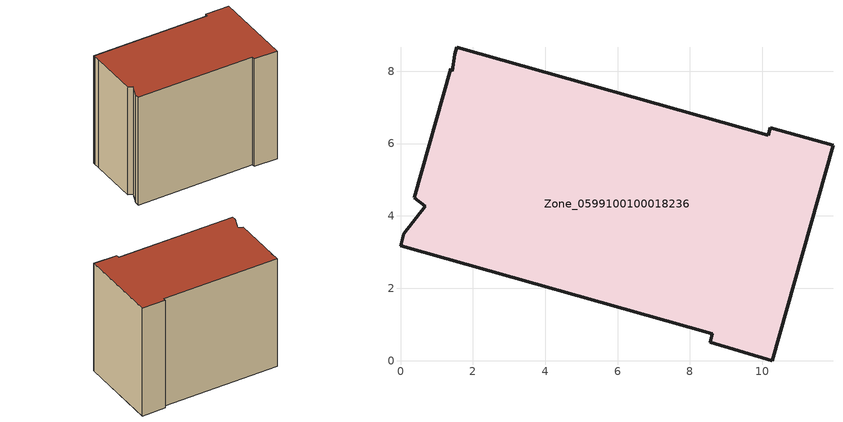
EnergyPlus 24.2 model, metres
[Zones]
Zone_0599100100018236
 floor ground (C_G): 0,3.18 0.09,3.51 0.69,4.27 0.37,4.5 1.39,8.07 1.44,8 1.5,8.47 1.55,8.66 10.16,6.23 10.22,6.44 11.95,5.95 10.27,0 8.56,0.51 8.62,0.74 z0
 wall outside (C_F): 8.62,0.74 8.56,0.51 10.27,0 11.95,5.95 10.22,6.44 10.16,6.23 1.55,8.66 1.5,8.47 1.44,8 1.39,8.07 0.37,4.5 0.69,4.27 0.09,3.51 0,3.18 8.62,0.74 z0:8.78
 roof outside (C_R): 0,3.18 8.62,0.74 8.56,0.51 10.27,0 11.95,5.95 10.22,6.44 10.16,6.23 1.55,8.66 1.5,8.47 1.44,8 1.39,8.07 0.37,4.5 0.69,4.27 0.09,3.51 z8.78
[BUILDING]
Pand.0599100100018236: North Axis=0; Terrain=City; Loads Convergence Tolerance Value=0.04; Temperature Convergence Tolerance Value=0.4; Solar Distribution=FullExterior; Maximum Number of Warmup Days=25; Minimum Number of Warmup Days=1
[Site:Location]
Rotterdam.The.Hague.AP_ZH_NLD Design_Conditions: Latitude=51.96; Longitude=4.45; Time Zone=1; Elevation=-4.5
[SITE:GROUNDTEMPERATURE:BUILDINGSURFACE]
18, 18, 18, 18, 18, 18, 18, 18, 18, 18, 18, 18
[MATERIAL] Thermal Absorptance=0.9; Solar Absorptance=0.7; Visible Absorptance=0.7
Name | Roughness | Thickness | Conductivity | Density | Specific Heat
G.TI.2015-2018 | MediumSmooth | 0.15 | 0.0428571 | 540 | 1210
F.TI.2015-2018 | Rough | 0.3 | 0.0666667 | 1920 | 840
R.TI.2015-2018 | MediumRough | 0.2 | 0.0333333 | 1500 | 1000
[CONSTRUCTION]
C_G: G.TI.2015-2018
C_F: F.TI.2015-2018
C_R: R.TI.2015-2018
[ZONE]
Zone_0599100100018236: Type=1; Multiplier=1; Ceiling Height=Autocalculate; Volume=Autocalculate; Floor Area=autocalculate; Part of Total Floor Area=Yes
[ZONEINFILTRATION:DESIGNFLOWRATE]
Infil_Zone_0599100100018236: Zone or ZoneList or Space or SpaceList=Zone_0599100100018236; Schedule=AlwaysOn; Design Flow Rate Calculation Method=Flow/Area; Flow Rate per Floor Area=0.0015; Constant Term Coefficient=1; Temperature Term Coefficient=0; Velocity Term Coefficient=0; Velocity Squared Term Coefficient=0
[HVACTEMPLATE:ZONE:IDEALLOADSAIRSYSTEM]
Zone_0599100100018236: Maximum Heating Supply Air Temperature=50; Minimum Cooling Supply Air Temperature=13; Maximum Heating Supply Air Humidity Ratio=0.0156; Minimum Cooling Supply Air Humidity Ratio=0.0077; Heating Limit=NoLimit; Cooling Limit=NoLimit; Dehumidification Control Type=ConstantSensibleHeatRatio; Cooling Sensible Heat Ratio=0.7; Dehumidification Setpoint=60; Humidification Control Type=None; Humidification Setpoint=30; Outdoor Air Method=None; Outdoor Air Flow Rate per Person=0.00944; Outdoor Air Flow Rate per Zone Floor Area=0; Outdoor Air Flow Rate per Zone=0; Demand Controlled Ventilation Type=None; Outdoor Air Economizer Type=NoEconomizer; Heat Recovery Type=None; Sensible Heat Recovery Effectiveness=0.7; Latent Heat Recovery Effectiveness=0.65
[ZONECONTROL:THERMOSTAT]
ThermostatControl_Zone_0599100100018236: Zone or ZoneList=Zone_0599100100018236; Control Type Schedule=DualSetpointControlType; Control 1=Thermostat_Zone_0599100100018236; Temperature Difference Between Cutout And Setpoint=0
[THERMOSTATSETPOINT:DUALSETPOINT]
Thermostat_Zone_0599100100018236: Heating Setpoint Temperature Schedule=HeatingSetpoint_Zone_0599100100018236; Cooling Setpoint Temperature Schedule=CoolingSetpoint_Zone_0599100100018236
[SCHEDULE:COMPACT]
HeatingSetpoint_Zone_0599100100018236: Through: 12/31, For: AllDays, Until: 24:00, 21
CoolingSetpoint_Zone_0599100100018236: Through: 12/31, For: AllDays, Until: 24:00, 24
DualSetpointControlType: Through: 12/31, For: AllDays, Until: 24:00, 4
AlwaysOn: Through: 12/31, For: AllDays, Until: 24:00, 1
